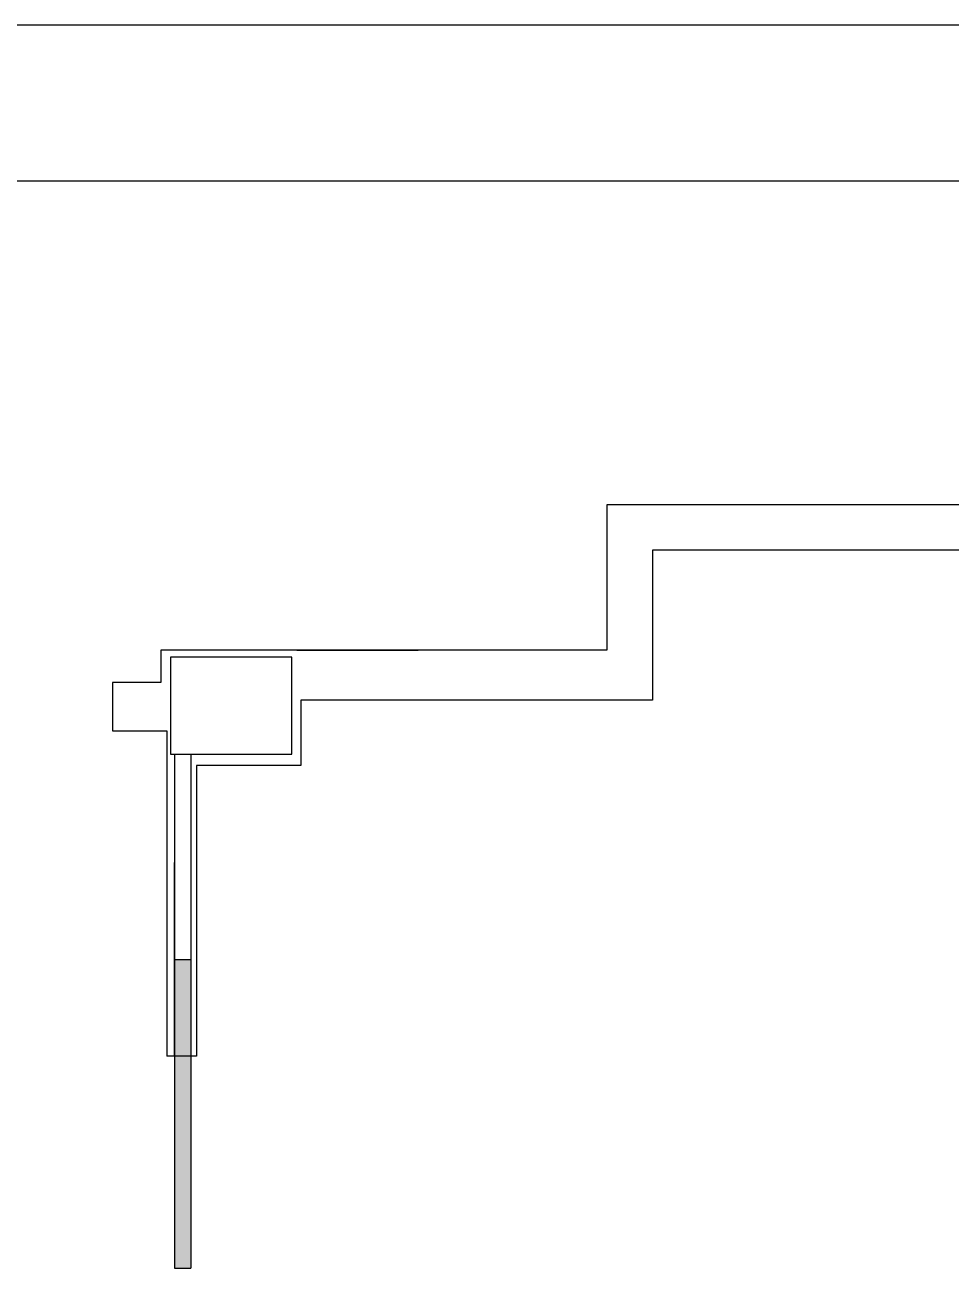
# Model space of a CAD drawing. Header units: millimetres. Extents: x 2377 to 4712, y -254 to 3188.
# Drawn here: x 2619.2 to 2708.3, y 1855.1 to 1974.7 of the extents above; entities that cross this region are included whole.
import ezdxf

# ---------------------------------------------------------------- set-up
doc = ezdxf.new("R2010")
doc.units = ezdxf.units.MM

msp = doc.modelspace()

# ---------------------------------------------------------------- hatches: boundary and pattern name
at = {"transparency": 33554687}
h = msp.add_hatch(color=256, dxfattribs=at)
h.dxf.hatch_style = 1
h.paths.add_polyline_path([(2635.16, 1884.82), (2633.56, 1884.82), (2633.56, 1875.5), (2635.16, 1875.5)])
h = msp.add_hatch(color=256, dxfattribs=at)
h.dxf.hatch_style = 1
h.paths.add_polyline_path([(2635.16, 1875.5), (2633.56, 1875.5), (2633.56, 1855.12), (2635.16, 1855.12)])

# ---------------------------------------------------------------- linework, layer by layer
for p, q in [((2377.31, 1974.71), (2797.31, 1974.71)), ((2392.36, 1959.71), (2787.85, 1959.71)), ((2675.13, 1928.53), (2675.13, 1914.55)), ((2720.38, 1928.53), (2675.13, 1928.53)), ((2679.54, 1924.17), (2679.54, 1909.75)), ((2712.69, 1924.17), (2679.54, 1924.17)), ((2675.13, 1914.55), (2632.27, 1914.55)), ((2632.27, 1914.55), (2632.27, 1911.45)), ((2644.84, 1913.88), (2633.19, 1913.88)), ((2633.19, 1913.88), (2633.19, 1904.55)), ((2644.84, 1904.55), (2644.84, 1913.88)), ((2645.35, 1914.55), (2657, 1914.55)), ((2632.27, 1911.45), (2627.61, 1911.45)), ((2627.61, 1911.45), (2627.61, 1906.79)), ((2679.54, 1909.75), (2645.73, 1909.75)), ((2645.73, 1909.75), (2645.73, 1903.46)), ((2627.61, 1906.79), (2632.83, 1906.79)), ((2632.83, 1906.79), (2632.83, 1875.5)), ((2633.19, 1904.55), (2644.84, 1904.55)), ((2633.56, 1904.55), (2633.56, 1875.5)), ((2635.16, 1904.55), (2635.16, 1875.5)), ((2645.73, 1903.46), (2635.68, 1903.46)), ((2635.68, 1903.46), (2635.68, 1875.5)), ((2633.56, 1875.5), (2633.56, 1894.14)), ((2633.56, 1875.5), (2633.56, 1884.82)), ((2633.56, 1884.82), (2635.16, 1884.82)), ((2635.16, 1875.5), (2632.83, 1875.5)), ((2633.56, 1875.5), (2633.56, 1855.12)), ((2635.68, 1875.5), (2635.16, 1875.5)), ((2635.16, 1875.5), (2635.16, 1855.12)), ((2633.56, 1855.12), (2635.16, 1855.12))]:
    msp.add_line(p, q, dxfattribs=at)

doc.saveas('drawing.dxf')
